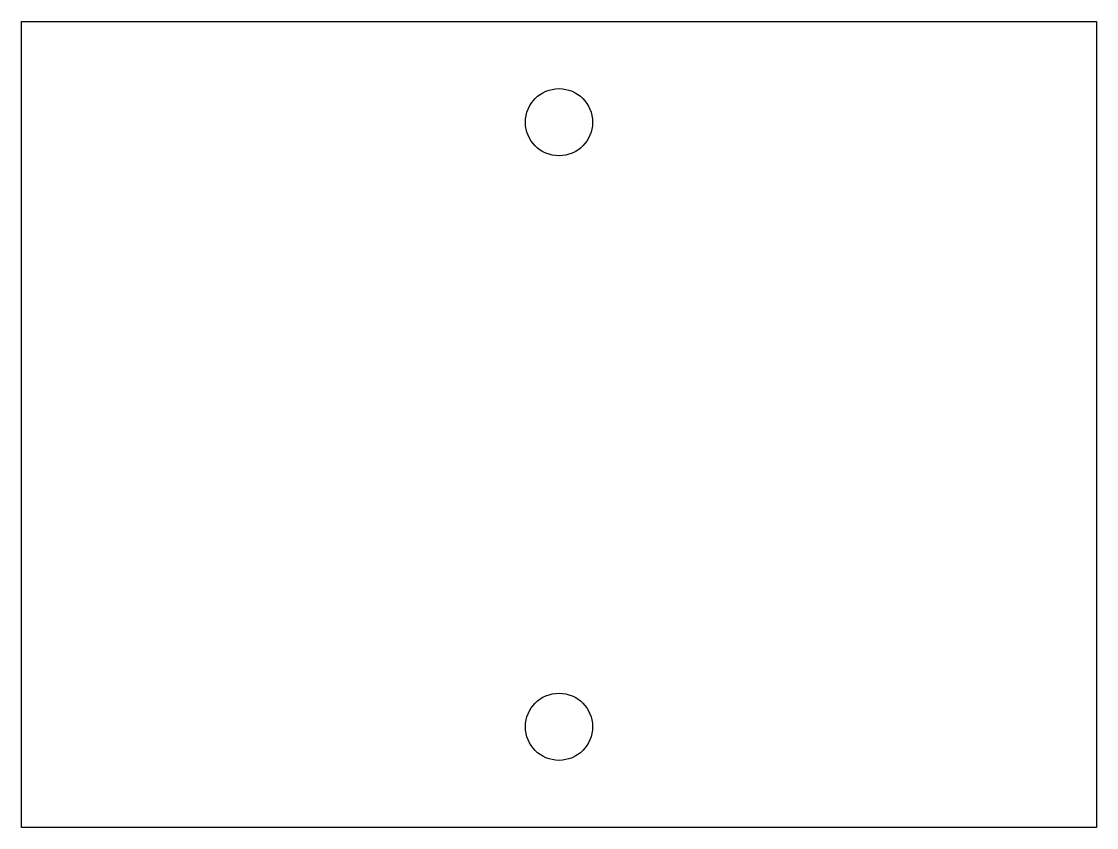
# Model space of a CAD drawing. Header units: millimetres. Extents: x 50 to 90, y -15 to 15.
import ezdxf

# ---------------------------------------------------------------- set-up
doc = ezdxf.new("R2010")
doc.units = ezdxf.units.MM
doc.layers.get('0').update_dxf_attribs({"linetype": 'CONTINUOUS'})

msp = doc.modelspace()

# ---------------------------------------------------------------- linework, layer by layer
msp.add_lwpolyline([(50, -15), (50, 15), (90, 15), (90, -15)], close=True)
for centre in [(70, 11.25), (70, -11.25)]:
    msp.add_circle(centre, 1.25)

doc.saveas('drawing.dxf')
